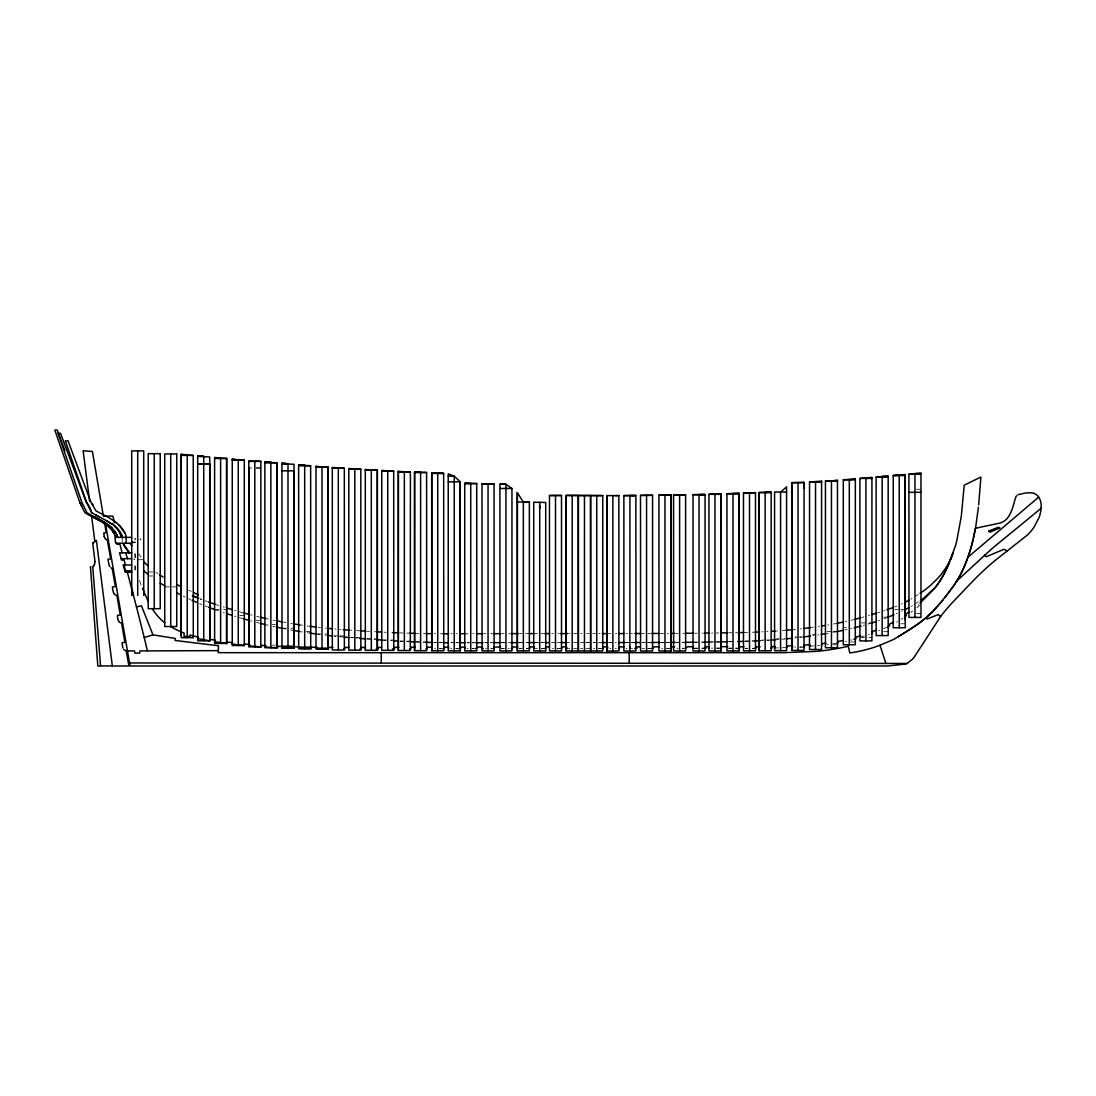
<?xml version="1.0" encoding="UTF-8"?>
<svg xmlns="http://www.w3.org/2000/svg" width="1096" height="1096" viewBox="0 0 1096 1096"><rect width="100%" height="100%" fill="white"/><g stroke="black" fill="none" stroke-linecap="round" stroke-linejoin="round"><path stroke-width="0.75" stroke-dasharray="5 3.75" d="M916.804 607.718L919.338 605.663L918.38 604.499M912.53 611.075L910.803 612.404M916.407 603.184L918.38 601.814M918.051 594.649L916.051 595.977M911.324 606.362L912.365 605.773M901.679 611.239L902.775 610.732M901.35 604.088L902.433 603.581M886.664 627.309L883.677 628.679M896.227 613.746L897.323 613.253M896.953 606.006L894.72 606.91M878.65 630.803L879.663 630.392M886.253 617.897L884.006 618.747M868.457 634.625L869.484 634.269M878.362 620.774L879.499 620.377M864.347 636.036L861.25 637.05M883.431 610.965L884.568 610.595M880.006 612.075L877.704 612.787M870.375 623.377L868.073 624.062M868.512 615.555L869.662 615.212M863.908 616.884L861.593 617.541M863.47 625.391L864.621 625.076M850.797 640.133L851.852 639.845M853.469 619.692L851.14 620.268M850.674 628.666L851.839 628.392M845.509 641.448L846.564 641.201M845.29 621.638L846.468 621.364M847.167 629.474L844.824 629.995M835.412 631.926L833.056 632.378M835.892 623.583L833.535 624.021M827.151 633.447L828.329 633.241M827.631 625.062L828.809 624.871M835.864 643.338L832.631 643.859M817.671 635.009L818.863 634.831M818.137 626.556L819.328 626.378M812.931 635.707L814.109 635.543M812.191 627.392L813.383 627.227M827.233 644.571L828.316 644.448M799.833 637.42L801.025 637.283M800.286 628.871L801.477 628.734M795.066 637.968L796.258 637.831M794.312 629.501L795.504 629.378M785.503 638.913L781.928 639.242M819.671 645.38L817.506 645.571M782.366 630.597L784.75 630.392M777.133 639.626L778.338 639.53M812.095 646.01L814.26 645.832M776.379 631.036L777.571 630.954M767.556 640.297L768.762 640.228M800.203 646.791L801.286 646.736M766.789 631.625L767.995 631.57M761.569 640.653L762.761 640.585M794.792 647.106L795.874 647.037M785.065 647.613L781.818 647.763M761.994 631.871L763.2 631.817M751.979 641.105L753.171 641.05M748.376 641.242L744.773 641.365M778.571 647.9L776.393 647.969M752.404 632.255L753.61 632.214M745.212 632.461L747.609 632.406M731.58 641.722L729.183 641.777M735.608 632.68L736.8 632.652M728.402 632.803L732.005 632.748M719.579 641.941L715.976 641.996M716.4 632.981L718.798 632.94M711.181 642.064L712.373 642.051M702.002 633.145L703.207 633.132M711.605 633.036L712.797 633.022M697.193 633.187L694.796 633.214M701.577 642.16L702.783 642.16M694.371 642.229L696.782 642.215M139.987 539.013L140.891 538.999M659.998 633.433L663.587 633.42M667.19 633.392L668.396 633.392M675.588 633.351L677.999 633.337M682.794 633.31L684 633.296M682.37 642.325L683.575 642.311M644.393 633.502L641.982 633.515M647.983 633.488L650.394 633.488M660.765 642.434L663.162 642.42M666.765 642.407L667.971 642.407M676.369 642.352L677.575 642.352M642.763 642.503L643.969 642.503M647.558 642.489L649.969 642.475M490.83 648.558L491.912 648.558M434.591 648.722L435.674 648.722M450.812 648.681L451.895 648.668M456.224 648.668L457.306 648.654M467.047 648.64L468.129 648.627M472.445 648.613L473.527 648.613M485.432 648.572L486.514 648.572M501.653 648.531L503.818 648.517M508.133 648.503L509.215 648.503M522.203 648.462L518.956 648.462L521.847 648.476M526.518 648.448L527.601 648.435M535.177 648.421L537.341 648.421M541.671 648.407L543.835 648.407M667.122 648.339L668.204 648.325M676.862 648.298L677.945 648.298M711.468 648.174L712.551 648.174M682.26 648.284L683.342 648.284M694.165 648.243L697.412 648.229M701.728 648.216L702.81 648.202M451.141 633.735L452.333 633.721M455.936 633.721L457.142 633.721M483.542 633.694L485.953 633.694M490.748 633.68L491.953 633.68M501.557 633.666L503.955 633.652M508.75 633.652L509.955 633.639M519.559 633.625L521.956 633.625M525.559 633.611L527.957 633.611M537.561 633.598L535.163 633.598M543.561 633.598L541.164 633.598M610.773 633.584L608.376 633.584M615.582 633.584L616.774 633.584M626.378 633.557L627.583 633.557M631.186 633.557L632.378 633.543M473.527 642.722L472.321 642.722L476.733 642.708M485.528 642.694L486.72 642.694M490.323 642.681L491.529 642.681M501.132 642.653L504.722 642.64M508.325 642.64L509.53 642.64M519.134 642.626L521.532 642.612M526.327 642.612L527.532 642.612M535.93 642.612L537.136 642.612M540.739 642.612L541.931 642.599M467.526 642.722L468.718 642.722M588.744 642.599L586.346 642.599M593.553 642.599L594.744 642.599M609.157 642.585L611.554 642.585M615.157 642.571L616.349 642.571M625.953 642.557L627.159 642.557M631.954 642.544L634.365 642.53M552.48 648.38L553.562 648.38M557.891 648.38L558.974 648.366M568.701 648.366L569.783 648.366M642.242 648.38L644.407 648.38M647.654 648.366L650.901 648.366M661.71 648.353L662.792 648.353M716.866 648.161L719.031 648.161M440.003 648.709L441.085 648.709M256.313 467.924L260.821 467.924M248.806 468.033L251.806 468.033M256.313 468.033L260.821 468.033M916.462 489.268L920.969 489.268M140.891 539.465L140.055 539.451M134 559.714L134.712 559.714L134.137 558.987M137.712 559.714L142.905 559.714M148.22 571.934L152.714 571.934M148.22 575.975L152.714 575.975M164.729 586.881L170.729 586.881M172.223 586.881L176.73 586.881M216.104 609.513L219.104 609.527M223.611 609.513L226.612 609.527M894.733 609.527L897.734 609.527M900.734 609.527L905.241 609.527M916.462 613.418L920.969 613.418M239.75 615.459L244.257 615.445M883.664 617.144L888.171 617.144M256.313 620.309L260.821 620.322M861.415 622.898L865.922 622.898M868.923 622.898L871.923 622.898M900.734 623.761L905.241 623.761M272.356 624.446L275.37 624.446M843.303 627.542L846.304 627.542M283.494 628.255L286.494 628.255M291.002 628.255L294.002 628.255M306.181 631.365L310.689 631.365M826.959 631.529L831.467 631.529M832.96 631.529L837.467 631.529M883.664 631.68L888.171 631.68M466.745 633.707L467.937 633.707M472.746 633.707L473.938 633.707M551.959 633.598L553.165 633.598M557.96 633.598L559.166 633.598M573.564 633.598L577.167 633.598M580.77 633.598L581.976 633.598M586.771 633.598L589.169 633.598M592.772 633.598L595.169 633.598M598.772 633.598L599.978 633.598M317.511 633.968L320.512 633.968M325.019 633.968L328.019 633.968M812.533 634.392L815.534 634.392M333.814 635.927L338.308 635.927M339.815 635.927L344.322 635.927M795.025 636.913L798.025 636.913M799.518 636.913L804.026 636.913M350.309 637.516L354.816 637.516M356.31 637.516L360.817 637.516M861.415 637.393L864.429 637.406M868.923 637.393L871.923 637.406M366.804 638.845L371.311 638.845M374.311 638.845L377.312 638.845M776.064 638.817L785.065 638.817M383.244 640.037L387.737 640.037M390.738 640.037L393.738 640.037M762.158 640.064L765.159 640.064M766.652 640.064L771.159 640.064M744.992 640.955L749.5 640.955M752.5 640.955L755.5 640.955M399.862 641.091L404.356 641.091M407.356 641.091L410.356 641.091M728.498 641.544L733.005 641.544M416.096 641.914L420.604 641.914M423.604 641.914L426.604 641.914M710.468 641.927L714.962 641.927M716.469 641.927L720.963 641.927M850.797 641.9L855.305 641.9M694.549 642.133L699.043 642.133M702.043 642.133L705.043 642.133M676.616 642.297L679.616 642.297M682.616 642.297L685.617 642.297M434.742 642.462L437.742 642.462M439.236 642.462L443.743 642.462M518.846 642.612L523.354 642.612M526.354 642.612L529.354 642.612M535.218 642.599L539.712 642.599M541.219 642.599L545.712 642.599M551.535 642.599L555.508 642.599M557.015 642.599L561.508 642.599M568.345 642.599L569.55 642.599M573.701 642.599L578.195 642.599M580.346 642.599L584.469 642.599M593.744 642.585L596.745 642.585M598.252 642.585L602.745 642.585M609.856 642.571L612.856 642.571M625.364 642.53L629.871 642.53M631.365 642.53L635.872 642.53M642.051 642.462L646.558 642.462M648.051 642.462L652.558 642.462M660.463 642.379L664.971 642.379M666.464 642.379L670.971 642.379M451.237 642.694L454.237 642.694M455.731 642.694L460.238 642.694M467.732 642.708L470.732 642.708M485.049 642.667L488.049 642.667M491.063 642.667L494.063 642.667M501.461 642.626L505.955 642.626M585.976 642.599L590.47 642.599M832.96 644.777L837.467 644.777M272.356 645.16L275.37 645.16M799.518 647.257L804.026 647.257M682.616 648.311L685.617 648.311M694.549 648.243L697.549 648.243M702.043 648.243L705.043 648.243M716.469 648.188L720.963 648.188M728.498 648.243L731.498 648.243M736.005 648.243L739.005 648.243M501.461 648.531L504.461 648.531M526.354 648.476L529.354 648.476M541.219 648.421L545.712 648.421M557.015 648.394L561.508 648.394M573.701 648.366L576.702 648.366M580.592 648.353L582.757 648.353M585.976 648.366L590.47 648.366M593.58 648.366L594.662 648.366M598.252 648.366L602.745 648.366M609.801 648.366L610.883 648.366M615.199 648.38L616.281 648.38M626.022 648.38L627.104 648.38M631.433 648.38L632.515 648.38M648.051 648.38L652.558 648.38M666.464 648.353L670.971 648.353M747.993 648.325L744.992 648.325L748.226 648.311M755.5 648.325L752.5 648.325L753.637 648.325M439.236 648.722L443.743 648.722M455.731 648.681L460.238 648.681M472.225 648.64L476.733 648.64M491.063 648.585L494.063 648.585M568.769 633.598L569.975 633.598M456.717 642.722L457.923 642.722M598.978 648.366L600.06 648.366M440.332 633.721L441.537 633.735M450.716 642.708L451.922 642.708M732.005 648.188L728.758 648.174M434.331 633.694L435.537 633.707M735.238 648.216L737.403 648.229M439.907 642.612L441.113 642.626M423.536 633.57L424.727 633.584M433.906 642.516L435.112 642.53M418.727 633.488L416.329 633.433M406.739 633.145L407.931 633.187M423.111 642.229L424.316 642.27M403.136 633.022L399.533 632.885M419.508 642.105L415.918 641.968M383.943 632.173L386.34 632.296M406.328 641.53L408.726 641.64M402.725 641.338L400.328 641.201M374.366 631.666L375.558 631.734M367.174 631.255L369.571 631.392M358.789 630.734L356.392 630.584M390.751 640.626L391.943 640.708M383.559 640.16L385.956 640.324M350.405 630.186L351.597 630.269M373.983 639.489L375.175 639.571M370.393 639.228L366.804 638.954M339.623 629.378L340.829 629.474M356.022 638.119L357.228 638.215M351.241 637.721L352.433 637.831M334.842 628.981L336.034 629.09M342.87 636.981L339.294 636.639M325.279 628.077L326.471 628.2M334.513 636.16L335.705 636.283M320.512 627.57L318.128 627.296M324.964 635.105L326.156 635.242M320.196 634.515L317.826 634.214M307.401 625.953L308.593 626.117M301.469 625.117L302.647 625.282M307.127 632.721L308.305 632.885M301.195 631.789L302.373 631.981M290.796 623.432L291.974 623.624M286.056 622.596L283.7 622.172M290.55 629.926L291.728 630.145M285.837 629.022L283.48 628.556M275.452 620.569L273.096 620.089M275.26 626.83L272.918 626.309M267.232 618.815L268.41 619.076M267.068 624.967L268.232 625.241M259.053 616.925L256.724 616.349M258.903 622.98L256.574 622.391M250.902 614.883L252.066 615.185M250.779 620.857L251.929 621.158M242.778 612.719L239.312 611.746M242.682 618.596L239.229 617.582M234.695 610.417L235.859 610.746M234.626 616.185L235.777 616.541M223.214 606.91L224.365 607.266M218.652 605.444L216.364 604.691M223.2 612.513L224.338 612.897M218.666 610.965L216.392 610.157M207.295 601.567L205.034 600.745M200.554 599.033L201.664 599.457M201.596 599.43L199.746 598.704M207.404 606.814L205.158 605.937M201.828 604.581L199.623 603.649M188.622 590.21L191.238 591.374M190.499 599.594L188.69 598.759M185.073 597.046L183.279 596.169M156.016 572.441L157.783 573.66M138.754 553.809L141.096 557.056M139.48 580.332L141.22 585.168M135.151 538.273L135.151 540.013M135.151 553.727L135.151 557.782M135.151 565.879L135.151 569.934M135.013 538.424L135.013 539.177M135.013 553.877L135.013 557.631M135.013 566.029L135.013 569.783M122.245 537.369L122.245 541.753M902.83 618.144A110.819 110.819 0 0 1 901.008 619.35M897.282 621.665A122.012 122.012 0 0 1 896.35 622.213M911.982 598.526A101.846 101.846 0 0 1 910.94 599.128"/><path stroke-width="1.5" d="M220.611 458.471L214.611 457.402L214.611 643.434L226.612 643.434L226.612 458.471L214.611 457.936M238.257 459.991L232.256 458.964L232.256 645.517L244.257 645.517L244.34 644.023L249.724 644.517L249.587 646.01L261.492 646.9L261.588 645.407L265.903 645.667L265.807 647.174L271.219 647.462L277.726 647.763L277.781 646.256L282.11 646.435L282.056 647.928L293.961 648.311L294.002 646.804L299.414 646.955L299.372 648.448L311.278 648.681L311.305 647.188L316.703 647.257L316.689 648.764L328.595 648.887L328.608 647.38L332.924 647.407M254.806 461.402L248.806 460.895L248.806 646.859L260.821 646.859L260.862 461.402L254.82 460.895L254.806 646.859M539.712 508.544L539.712 505.489M607.636 648.366L607.636 646.873L603.307 646.859L603.307 648.366L602.225 648.366M629.871 648.161L629.871 646.64M849.304 479.733L855.305 478.801M404.356 471.91L398.355 471.362L398.314 650.366M765.159 492.515L771.159 492.118L771.159 650.736L759.158 650.736L759.117 492.515L771.159 492.31M95.01 561.632L94.516 564.344M105.326 522.874L130.068 665.984L887.815 665.984L905.625 664.012A11.412 11.412 0 0 0 906.556 663.669L907.05 663.45A7.535 7.535 0 0 0 907.529 663.19L912.119 659.477A17.618 17.618 0 0 0 912.954 658.6A15.632 15.632 0 0 0 913.708 657.696A34.291 34.291 0 0 0 914.818 656.162L940.793 616.253A203.308 203.308 0 0 1 952.027 602.964L972.549 581.414A297.537 297.537 0 0 1 994.415 561.042L1027.692 534.78A54.91 54.91 0 0 0 1030.843 531.341A44.703 44.703 0 0 0 1032.775 528.889A39.744 39.744 0 0 0 1034.117 526.929L1039.145 517.38A20.824 20.824 0 0 0 1039.844 515.243L1040.378 513.038A40.922 40.922 0 0 0 1040.912 509.777L1041.2 505.927A21.852 21.852 0 0 0 1041.159 504.379A18.742 18.742 0 0 0 1041.077 503.379L1040.323 500.31A16.002 16.002 0 0 0 1039.857 499.242L1038.529 496.899A8.837 8.837 0 0 0 1038.2 496.433L1037.953 496.132A7.193 7.193 0 0 0 1037.556 495.693A8.604 8.604 0 0 0 1037.104 495.269L1036.611 494.858A13.563 13.563 0 0 0 1036.076 494.46A11.275 11.275 0 0 0 1035.131 493.899L1034.377 493.529A10.782 10.782 0 0 0 1033.829 493.323M978.66 504.845L980.92 477.007L964.233 485.199L961.274 516.422L956.781 540.876A141.548 141.548 0 0 1 955.37 546.082L948.615 564.344A141.288 141.288 0 0 1 946.862 568.29A124.697 124.697 0 0 1 945.451 571.208L944.958 572.181A99.791 99.791 0 0 1 943.451 575.044L939.889 581.031A75.597 75.597 0 0 1 938.642 582.908L937.107 585.1A88.694 88.694 0 0 1 934.491 588.552L920.037 603.115M978.413 507.229L975.646 527.45L972.152 543.493M197.677 455.84L197.732 640.804L209.733 640.804L210.048 639.352L215.391 640.256L215.145 641.735L226.954 643.489L227.16 642.009L232.516 642.708L232.325 644.201L244.189 645.517M973.591 537.67L975.495 528.258L1000.168 523.011A25.523 25.523 0 0 0 1002.21 522.148L1003.251 521.614A16.454 16.454 0 0 0 1004.196 521.052L1005.059 520.449A12.577 12.577 0 0 0 1006.128 519.545L1006.854 518.792A15.125 15.125 0 0 0 1007.334 518.23A17.618 17.618 0 0 0 1008.032 517.326L1008.252 516.997A25.948 25.948 0 0 0 1009.348 515.257A37.744 37.744 0 0 0 1010.567 512.928L1011.334 511.257A46.251 46.251 0 0 0 1012.375 508.654L1015.622 497.543A11.563 11.563 0 0 1 1015.937 496.858L1016.362 496.104A6.22 6.22 0 0 1 1016.622 495.721M988.784 531.012L998.497 527.217L999.648 527.779M973.234 539.205L971.837 544.657A168.565 168.565 0 0 1 970.864 548.123A164.701 164.701 0 0 1 969.823 551.562A151.837 151.837 0 0 1 968.7 554.987L967.905 557.261A150.577 150.577 0 0 1 965.398 563.865L964.48 566.084A138.233 138.233 0 0 1 963.028 569.372A117.135 117.135 0 0 1 961.48 572.633A99.955 99.955 0 0 1 958.671 577.935L953.89 585.442A157.632 157.632 0 0 1 951.794 588.374L942.286 600.731M971.741 545.013L971.097 547.329A152.741 152.741 0 0 1 970.07 550.781A160.249 160.249 0 0 1 968.193 556.48L966.097 562.097A147.097 147.097 0 0 1 963.795 567.646A122.999 122.999 0 0 1 962.302 570.92L960.151 575.208A95.612 95.612 0 0 1 959.014 577.318A88.927 88.927 0 0 1 957.192 580.428L955.904 582.456A111.765 111.765 0 0 1 953.945 585.387A121.451 121.451 0 0 1 952.547 587.346L951.136 589.278M952.657 554.302L951.424 557.494M94.503 564.372L94.064 565.372M950.588 559.577L951.136 558.193M949.451 562.358L946.739 568.536A105.339 105.339 0 0 1 945.766 570.564L945.437 571.249M945.095 571.907L944.752 572.578A83.995 83.995 0 0 1 943.697 574.564L942.971 575.88A93.722 93.722 0 0 1 941.286 578.798A92.626 92.626 0 0 1 938.957 582.442L938.477 583.154A56.047 56.047 0 0 1 935.6 587.004L924.271 597.676A102.873 102.873 0 0 1 920.352 600.457M93.913 565.646L93.489 566.331M950.41 590.237L947.519 594.073M946.793 595.018L944.533 597.923M943.081 599.745L932.723 611.5A113.395 113.395 0 0 1 930.148 614.02L925.093 618.5A116.149 116.149 0 0 1 921.339 621.5A133.465 133.465 0 0 1 919.421 622.939L909.529 629.748M940.806 602.526L937.628 606.239M936.833 607.129L936.025 608.02A135.836 135.836 0 0 1 933.614 610.582A113.011 113.011 0 0 1 931.929 612.294L929.326 614.788A112.929 112.929 0 0 1 926.641 617.185L925.668 618.021A112.874 112.874 0 0 1 922.887 620.295A121.916 121.916 0 0 1 920.024 622.487A141.233 141.233 0 0 1 918.092 623.912A168.976 168.976 0 0 1 915.146 625.98L893.994 639.283L879.978 645.243A137.836 137.836 0 0 1 849.77 652.915L848.318 646.215A231.763 231.763 0 0 1 816.493 651.367L784.257 652.668L218.227 652.668L218.488 645.777L175.113 640.461L175.237 638.434L152.947 634.858L144.247 637.584L147.412 650.887M93.352 566.495L92.42 566.564M956.931 580.825L991.798 548.754L1041.077 508.325M780.571 650.668L780.571 492.104L786.572 486.925L786.572 650.668L774.571 650.668L774.571 492.022L786.572 492.022M967.905 557.261L1038.679 497.118M909.036 611.856L905.543 614.431L906.419 615.637L904.638 616.911M92.735 543.137L96.407 540.492L112.34 665.984L128.931 665.984L126.095 650.572A7.056 7.056 0 0 1 125.245 650.421L123.697 649.421M909.173 629.995L898.323 636.721M893.72 621.994L888.938 624.542L889.623 625.871L887.65 626.844M908.858 600.307L906.735 601.444A107.408 107.408 0 0 1 904.597 602.54M904.926 609.677L906.008 609.143A142.809 142.809 0 0 0 909.214 607.513M1017.787 494.748L1025.185 493.063A42.073 42.073 0 0 1 1028.596 492.816A28.14 28.14 0 0 1 1030.117 492.803A22.769 22.769 0 0 1 1031.473 492.871L1033.446 493.2M894.035 614.705L887.376 617.459M876.074 630.214L872.032 631.748L872.553 633.159L871.539 633.529M893.61 607.348L886.842 609.814M876.088 621.542L871.526 623.021M860.785 635.625L855.62 637.214L856.045 638.653L853.948 639.269M876.567 613.144L871.964 614.541M860.442 617.856L854.633 619.404M861.155 626.035L854.168 627.83M842.947 622.144L837.07 623.35M843.646 630.241L836.591 631.693M131.712 564.974L123.136 564.974L125.273 572.235L127.342 572.235L136.452 606.773L141.494 605.883L152.947 634.858M836.947 643.16L838.015 642.968L837.755 641.503A152.823 152.823 0 0 0 840.933 640.886A152.755 152.755 0 0 0 843.057 640.448M825.973 633.652L821.233 634.447M825.261 625.46L821.699 626.022M810.547 636.05L803.409 636.995M811.013 627.542L803.861 628.446M825.987 643.215L821.685 643.667L821.822 645.16M792.682 638.215L786.709 638.804M793.12 629.625L785.955 630.296M908.968 474.226L920.969 472.979L920.969 617.418L908.968 617.418L908.913 474.226L920.969 474.226M859.963 478.418L871.923 477.377L871.923 640.9L859.922 640.9L859.922 478.418L871.923 478.418M876.156 477.007L888.171 475.965L888.171 635.57L876.156 635.57L876.115 477.007L888.171 477.007M905.241 474.554L905.241 627.748L893.226 627.748L893.226 475.554L905.228 474.554L905.282 620.24M905.241 475.061L893.226 475.554L905.241 475.554M843.317 479.733L855.305 479.281M775.941 639.721L771.159 640.064M811.013 646.078L809.93 646.161L809.821 644.667L804.437 645.037L804.533 646.53L803.45 646.599M831.467 480.993L837.467 480.158L837.467 647.75L825.452 647.75L825.452 480.993L837.467 480.582M775.173 631.118L771.584 631.351M821.548 481.24L809.547 481.993L809.492 649.517L821.548 649.517L821.589 481.24M804.067 482.322L804.026 650.421L792.024 650.421L791.97 482.665L804.026 482.322L804.026 488.378M760.364 640.708L754.377 641.009M786.147 647.558L787.229 647.503L787.147 646.01L792.559 645.722L792.641 647.215M759.597 631.981L754.802 632.173M726.99 493.721L739.005 493.269L739.005 650.873L726.99 650.873L726.949 493.721L739.005 493.721M743.485 493.09L755.5 492.638L755.5 650.819L743.485 650.819L743.485 493.09L755.5 493.09M720.963 493.94L708.961 494.323L708.961 650.928L720.963 650.928L721.017 493.94L720.963 650.928M743.581 641.407L737.581 641.585M770.981 648.133L772.063 648.106L772.022 646.613L775.269 646.517L775.31 648.01M744.006 632.502L738.005 632.625M693.083 494.666L705.043 494.433L705.043 650.942L693.042 650.942L693.042 494.666L705.043 494.666M726.785 641.818L720.784 641.927M727.21 632.817L721.209 632.913M646.558 495.351L652.558 495.255L652.558 650.969L640.557 650.969L640.502 495.419L646.558 495.351L646.558 650.969M658.97 495.159L670.971 494.981L671.012 650.969L658.97 650.969L658.929 495.159L670.971 495.159L664.971 495.063L664.971 650.969M673.615 494.94L685.617 494.776L685.617 650.956L673.615 650.956L673.561 494.94L685.617 494.94L679.616 494.858L679.616 650.956M704.399 633.118L709.208 633.063M703.975 642.146L709.975 642.078M549.507 495.515L561.508 495.447L561.508 650.901L549.507 650.901L549.466 495.515L561.508 495.515M693.604 633.228L685.192 633.283M623.871 495.584L635.872 495.474L635.913 650.956L623.871 650.956L623.871 495.584L635.872 495.584L629.94 495.543L629.871 650.956M674.396 633.351L670.793 633.378M670.368 642.393L675.177 642.366M685.973 642.297L693.179 642.242M760.131 646.804L755.802 646.818L755.802 648.325L754.719 648.325M651.586 633.474L658.792 633.447M640.79 633.515L634.79 633.543M635.557 642.53L640.365 642.516M651.161 642.475L659.573 642.448M381.6 647.38L378.353 647.38L378.353 648.887L376.188 648.887M398.903 647.311L394.574 647.325L394.574 648.832L392.423 648.832M415.124 647.27L410.795 647.284L410.808 648.777L409.726 648.791M432.427 647.229L427.015 647.243L427.029 648.736L425.947 648.736M500.571 647.024L494.077 647.051L494.077 648.544M517.874 646.969L512.462 646.983L512.462 648.49L511.38 648.49M674.684 646.804L671.451 646.818L671.451 648.325L670.368 648.325M359.968 648.942L361.05 648.942L361.05 647.435L365.379 647.421L365.379 648.928M443.25 648.695L444.332 648.695L444.332 647.188L447.565 647.188L448.648 647.188L448.661 648.681M459.471 648.654L460.553 648.654L460.553 647.147L464.868 647.133L464.882 648.64M475.691 648.613L477.856 647.106L482.185 647.092L482.185 648.585L483.268 648.585M528.683 648.435L529.765 648.435L529.765 646.941L533.012 646.928L534.095 646.928L534.095 648.421M544.904 648.394L545.986 648.394L545.986 646.9L549.233 646.887M703.892 648.202L706.057 648.188L706.057 646.695L709.304 646.681L709.304 648.188M685.507 648.27L687.672 646.763L693.069 646.736L693.083 648.243M218.296 650.627L139.836 650.914L139.767 653.093L134.959 653.189L134.452 650.928L127.479 650.956M612.856 495.611L618.856 495.598L618.911 650.956L606.855 650.956L606.855 495.611L612.856 495.611L612.856 650.956M448.744 633.735L442.743 633.735M459.539 633.707L465.54 633.707M476.349 633.707L482.35 633.694M493.145 633.68L500.351 633.666M511.147 633.639L518.353 633.625M529.163 633.611L533.958 633.598M544.767 633.598L549.562 633.598M602.375 633.598L607.184 633.584M619.185 633.57L623.98 633.57M483.117 642.694L475.924 642.708M493.926 642.667L499.927 642.653M510.722 642.64L517.929 642.626M528.738 642.612L534.738 642.612M549.137 642.599L545.534 642.599M601.951 642.585L607.951 642.585M618.76 642.571L624.761 642.557M640.078 646.873L636.831 646.873L636.831 648.38L634.68 648.38M659.545 646.859L653.065 646.859L653.065 648.366L651.983 648.366M561.125 648.366L563.289 646.859L566.536 646.859L566.536 648.366L567.618 648.366M907.05 663.45L129.547 662.957M181.237 454.826L193.239 455.415L193.28 637.653M181.237 455.415L193.239 455.415M197.732 456.416L209.733 456.964L209.733 640.804L198.061 638.653L198.362 637.187L189.937 635.05L189.937 636.461L184.073 636.461L184.073 633.05A89.31 89.31 0 0 1 174.017 628.488L170.551 626.528M214.611 458.471L226.612 458.471M232.256 459.471L244.257 459.991L232.256 459.991M248.806 461.402L260.821 461.402M264.862 462.265L276.863 462.772L276.904 647.722L264.862 647.722L264.862 461.759L270.808 462.265M264.862 462.772L276.863 462.772L276.863 647.722M282.001 463.745L294.002 464.266L294.002 648.311L282.001 648.311L281.946 463.224M197.732 463.992L209.733 463.992L209.774 640.804M197.732 464.06L209.733 464.06M298.687 465.197L304.647 465.197M298.687 465.197L310.648 465.718L310.73 648.668L298.687 648.668L298.633 464.677L304.688 465.197L304.688 648.668M298.687 465.718L310.689 465.718M316.004 466.663L327.992 467.129L328.019 648.873L316.004 648.873L316.004 466.17L322.005 467.129M316.004 467.143L328.019 467.129M332.307 467.869L344.322 468.266L344.363 649.969L332.307 649.969L332.307 467.458L338.308 467.869L338.308 649.969M332.307 468.266L344.322 468.266M348.816 468.883L360.817 469.225L360.858 650.161L348.816 650.161L348.816 468.526L354.816 468.883L354.816 650.161M348.816 469.225L360.817 469.225M365.31 469.828L377.312 470.17L377.312 650.284L365.31 650.284L365.31 469.472L371.311 469.828L371.311 650.284M365.31 470.17L377.312 470.17M282.001 470.773L294.002 470.855M381.737 470.773L393.697 471.116L393.779 650.312L381.737 650.312L381.737 470.431L387.737 470.787L387.737 650.312M381.737 471.116L393.738 471.116M398.355 471.65L410.356 471.91L398.355 471.91M414.603 472.28L426.604 472.486L426.645 650.668L414.603 650.668L414.603 472.075L420.604 472.28L420.604 650.668M414.603 472.486L426.604 472.499M431.742 473.02L443.661 473.445L443.743 650.75L431.742 650.75L431.687 472.705L443.743 473.445L431.742 473.445M920.969 473.65L914.968 473.65L914.968 617.418M448.237 476.171L454.237 476.185L460.238 481.829L460.238 650.805L448.237 650.805L448.237 473.856L454.237 476.185L454.237 650.805M888.171 476.472L882.157 476.472L882.157 635.57M865.922 640.9L865.922 477.897L871.923 477.897M855.305 479.733L843.303 479.733L843.303 644.763L855.305 644.763L855.346 478.801M825.452 480.993L837.467 480.993M821.548 481.624L815.534 481.624L815.534 649.517M448.237 481.829L460.238 481.829M809.533 481.993L821.548 481.993M804.026 482.665L792.024 482.665L792.024 650.421M464.731 483.418L470.732 483.418L470.732 650.832M464.731 483.569L476.733 483.569L476.774 650.832L464.731 650.832L464.731 483.268L476.733 483.569M482.048 483.706L494.063 483.994L494.104 650.846L482.048 650.846L482.007 483.706L488.049 483.994M482.048 484.007L494.063 483.994M499.954 484.295L505.955 484.295L511.955 488.487L511.955 650.86L499.954 650.86L499.913 484.144L505.955 484.295L505.955 650.86M499.954 488.474L511.942 488.474M908.968 492.323L920.969 492.323M771.159 492.515L759.158 492.515L759.158 650.736M749.5 650.819L749.5 492.858L755.5 492.858M739.005 493.488L733.005 493.501L733.005 650.873M720.963 494.132L714.962 494.145L714.962 650.928M708.961 494.323L720.963 494.323M705.043 494.556L699.043 494.556L699.043 650.942M578.236 650.928L578.195 495.474L566.194 495.447L566.153 650.914L578.195 650.928M578.469 495.543L590.47 495.543L590.525 650.942L578.469 650.942L578.428 495.474L602.745 495.598L602.745 650.942L590.744 650.942L590.703 495.543M590.744 495.543L602.745 495.598M640.557 495.419L652.558 495.337M615.308 495.611L618.856 495.611M517.353 502.009L529.354 502.132L529.354 650.86L517.353 650.86L517.298 492.556L523.354 502.132M104.161 516.134L112.861 516.134L114.532 522.669M64.924 450.73L57.211 430.016L54.8 430.016L79.761 502.338L84.858 512.681C95.79 519.531 111.244 523.806 115.71 537.369L131.712 537.369M131.712 542.315L135.151 542.315M131.712 543.219L115.669 543.219L114.957 537.917L115.669 537.369M131.712 552.822L119.491 552.822L121.615 560.083L124.108 560.083L125.382 564.974M121.245 558.672L131.712 558.672M124.903 570.824L131.712 570.824M127.342 572.235L131.712 572.235M560.371 633.598L567.564 633.598M193.239 637.653L181.237 637.653L181.237 454.237L187.238 454.826L187.238 637.653M561.138 642.599L567.139 642.599M460.32 642.736L465.115 642.722M282.001 646.202L294.002 646.202M721.195 646.654L727.689 646.667M298.687 647.133L310.689 647.133M349.144 647.448L344.829 647.448L344.829 648.955L343.747 648.942M316.004 648.161L328.019 648.161M720.113 648.161L721.195 648.161M578.195 495.474L566.221 495.447L566.194 650.928M623.857 646.873L619.528 646.873L619.528 648.38L618.445 648.38M448.319 642.694L443.51 642.653M431.934 633.68L425.933 633.611M743.91 646.777L739.581 646.75L739.567 648.243L738.485 648.229M529.354 502.132L523.354 502.009L523.354 650.86M432.715 642.489L425.508 642.311M112.313 665.889L97.818 665.984L90.434 566.618M415.137 633.406L409.137 633.228M398.341 632.844L392.341 632.584M414.713 641.914L409.918 641.708M381.545 632.05L376.764 631.803M397.93 641.064L393.135 640.776M365.968 631.186L359.981 630.817M382.367 640.078L376.38 639.653M349.199 630.104L343.212 629.666M365.598 638.872L359.611 638.406M287.933 463.731L282.001 463.224L288.001 463.745L288.001 648.311M348.857 637.516L344.062 637.091M332.458 628.775L327.677 628.309M203.692 456.402L197.732 455.84L203.733 456.416L203.733 640.804M332.129 635.899L327.348 635.379M315.744 627.008L309.784 626.268M316.634 634.05L309.497 633.063M300.277 624.939L293.166 623.816M300.016 631.584L292.92 630.364M282.521 621.953L276.63 620.802M282.302 628.323L276.425 627.09M266.068 618.555L260.218 617.199M265.903 624.693L260.067 623.268M249.737 614.582L243.942 613.034M249.614 620.542L243.833 618.925M232.393 609.732L226.653 607.979M232.338 615.486L226.625 613.65M215.227 604.307L208.418 601.964M215.268 609.76L208.514 607.253M198.321 598.142L192.417 595.635M196.979 597.594L197.897 597.964M196.102 597.224L192.8 595.799M197.417 602.69L191.937 600.238M180.854 586.538L176.73 584.469M181.498 595.279L176.73 592.813M86.57 502.338A84.68 83.556 -0.1 0 1 91.667 512.681L99.928 517.216M95.16 514.695C105.284 520.381 118.642 525.203 122.519 537.369L122.122 536.177A21.208 20.975 -0.2 0 0 119.601 531.437L114.724 526.244M117.82 537.369C113.34 523.806 97.887 519.531 86.968 512.681L81.858 502.338L58.047 433.331L60.54 433.331L86.05 501.735A42.58 42.36 -1.8 0 1 89.927 507.996L91.228 510.832M95.242 517.23L104.942 522.614M93.146 517.23L99.311 520.532M193.855 592.539L198.171 594.909M1007.402 551.178L1004.1 549.247L986.112 556.741L984.441 555.275M106.107 520.518L112.34 524.422M164.934 586.072L160.222 583.058M159.578 574.825L163.208 577.071M102.846 522.614L105.559 524.436M164.729 622.788L164.592 622.706A55.033 55.033 0 0 1 158.098 616.541A53.964 53.964 0 0 1 155.796 613.801A54.732 54.732 0 0 1 152.687 609.417L152.248 608.691M119.601 622.268L120.176 622.61A4.042 4.042 0 0 0 120.601 622.788L121.615 623.076L124.903 642.393L122.026 642.736L122.615 646.626A13.111 13.111 0 0 0 122.848 647.613L122.985 648.01M126.437 537.369C122.766 523.148 107.614 517.148 95.927 510.832L90.749 501.735L68.034 440.825L65.335 440.825L86.57 502.338L91.667 512.681M111.038 567.797L111.134 567.865A6.864 6.864 0 0 0 112.189 568.495L115.395 586.566L112.395 586.949L112.71 589.36A22.975 22.975 0 0 0 112.97 590.717A18.468 18.468 0 0 0 113.135 591.415A11.549 11.549 0 0 0 113.326 592.059A10.207 10.207 0 0 0 113.587 592.772L113.82 593.279M107.655 524.422L111.984 528.012M148.22 574.564L143.713 570.715M114.587 521.436L117.094 523.381M940.56 616.569L938.354 614.582L926.942 619.048L926.01 617.733M112.409 523.395L117.943 529.217L121.725 537.369M147.618 565.618L146.056 564.07A58.074 58.074 0 0 1 143.768 561.618L143.713 561.549M105.572 539.095L104.997 538.341A7.645 7.645 0 0 1 104.791 537.944L104.723 537.807A5.836 5.836 0 0 1 104.545 537.396M129.917 543.41L132.068 545.644M119.3 622.049L118.464 620.966A7.878 7.878 0 0 1 118.204 620.363A8.48 8.48 0 0 1 118.026 619.815A10.398 10.398 0 0 1 117.847 619.185L117.779 618.856A13.248 13.248 0 0 1 117.615 617.884L117.423 615.349L120.231 614.952L116.916 595.443A7.028 7.028 0 0 1 116.368 595.306A5.562 5.562 0 0 1 115.888 595.128L115.477 594.923A4.096 4.096 0 0 1 115.012 594.635A3.891 3.891 0 0 1 114.34 594.018L114.025 593.607M119.245 525.299L124.93 533.053M129.547 552.822L123.369 543.726M128.917 552.822L123.369 544.63M91.968 503.461L93.105 505.256M114.929 531.464L116.039 533.231M112.833 531.478L113.943 533.245M79.761 502.338L81.625 505.708M119.245 531.218L121.081 535.163M148.22 601.389L142.466 588.346M116.957 535.04L117.423 536.191M115.313 536.204L115.71 537.369M879.978 645.243L885.924 663.505M116.573 543.219L116.875 544.219L119.902 544.219L122.149 552.822M125.698 552.822L127.479 558.672M123.848 564.974L125.602 570.824M131.712 588.812L133.479 595.512M136.452 606.773L144.247 637.584M103.38 516.065L92.393 451.497L83.091 450.744L89.639 501.215M104.517 522.682L106.202 532.615L103.805 532.93L104.093 535.711A10.823 10.823 0 0 0 104.312 536.643M999.703 527.998L989.948 532.231L988.743 531.272M91.612 516.353L94.886 541.588M92.722 543.164L95.01 561.604M92.763 567.221L100.544 665.601M953.027 553.206L953.027 553.288A77.268 77.268 0 0 1 951.218 557.7A71.665 71.665 0 0 1 950.232 559.878L947.423 565.18A73.61 73.61 0 0 1 944.889 569.262L941.341 574.099A84.639 84.639 0 0 1 939.053 576.88A77.254 77.254 0 0 1 937.45 578.661L930.559 585.346A90.228 90.228 0 0 1 927.791 587.662L926.86 588.401A103.545 103.545 0 0 1 923.983 590.566L922.996 591.265A147.755 147.755 0 0 1 920.037 593.32M899.227 475.061L899.241 627.748M437.742 473.445L437.742 650.75M849.304 479.281L849.304 644.763M831.467 480.582L831.467 647.75M798.025 482.665L798.025 650.421M765.159 492.31L765.159 650.736M739.047 493.269L739.047 650.832M670.971 494.981L670.971 650.969M629.214 652.668L629.214 663.491M606.814 495.611L606.814 650.956M596.745 495.57L596.745 650.942M584.469 495.515L584.469 650.942M572.194 495.461L572.194 650.928M555.508 495.474L555.508 650.901M539.712 502.338L539.712 650.887M517.353 492.556L517.353 650.86M488.049 483.857L488.049 650.846M460.279 481.829L460.279 650.805M431.742 472.705L431.742 650.75M414.548 472.075L414.548 650.558M410.411 471.91L410.356 650.503L398.355 650.503L398.355 471.362M404.356 471.65L404.356 650.503M381.244 652.668L381.244 663.231M377.353 470.17L377.353 650.284M328.06 467.143L328.06 648.873M322.005 466.663L322.005 648.873M294.043 470.773L294.043 648.311M270.863 462.265L270.863 647.722M248.765 467.156L248.765 645.941M244.298 459.991L244.298 645.517M238.257 459.484L238.257 645.517M226.653 458.471L226.653 643.434M220.611 457.936L220.611 643.434M181.183 454.237L181.183 635.447M170.729 453.95L170.729 626.528M154.221 453.662L154.221 608.691M143.713 595.512L143.713 450.881L131.712 450.881L131.712 595.512M137.712 450.881L137.712 595.512M126.122 537.369L126.122 543.219M109.901 566.618A6.261 6.261 0 0 1 109.586 566.139L109.299 565.618A6.329 6.329 0 0 1 109.066 565.098L107.97 559.22L110.682 558.892L107.326 539.986A5.768 5.768 0 0 1 106.915 539.849A7.056 7.056 0 0 1 106.463 539.67L106.353 539.616A4.124 4.124 0 0 1 105.997 539.424M104.49 537.259A7.645 7.645 0 0 1 104.243 536.506M160.222 453.662L148.22 453.662L148.22 608.691L160.222 608.691L160.222 453.662M176.73 453.95L164.729 453.95L164.729 626.528L176.73 626.528L176.73 453.95M545.712 650.887L533.711 650.887L533.711 502.215L545.712 502.461L545.712 650.887"/></g></svg>
